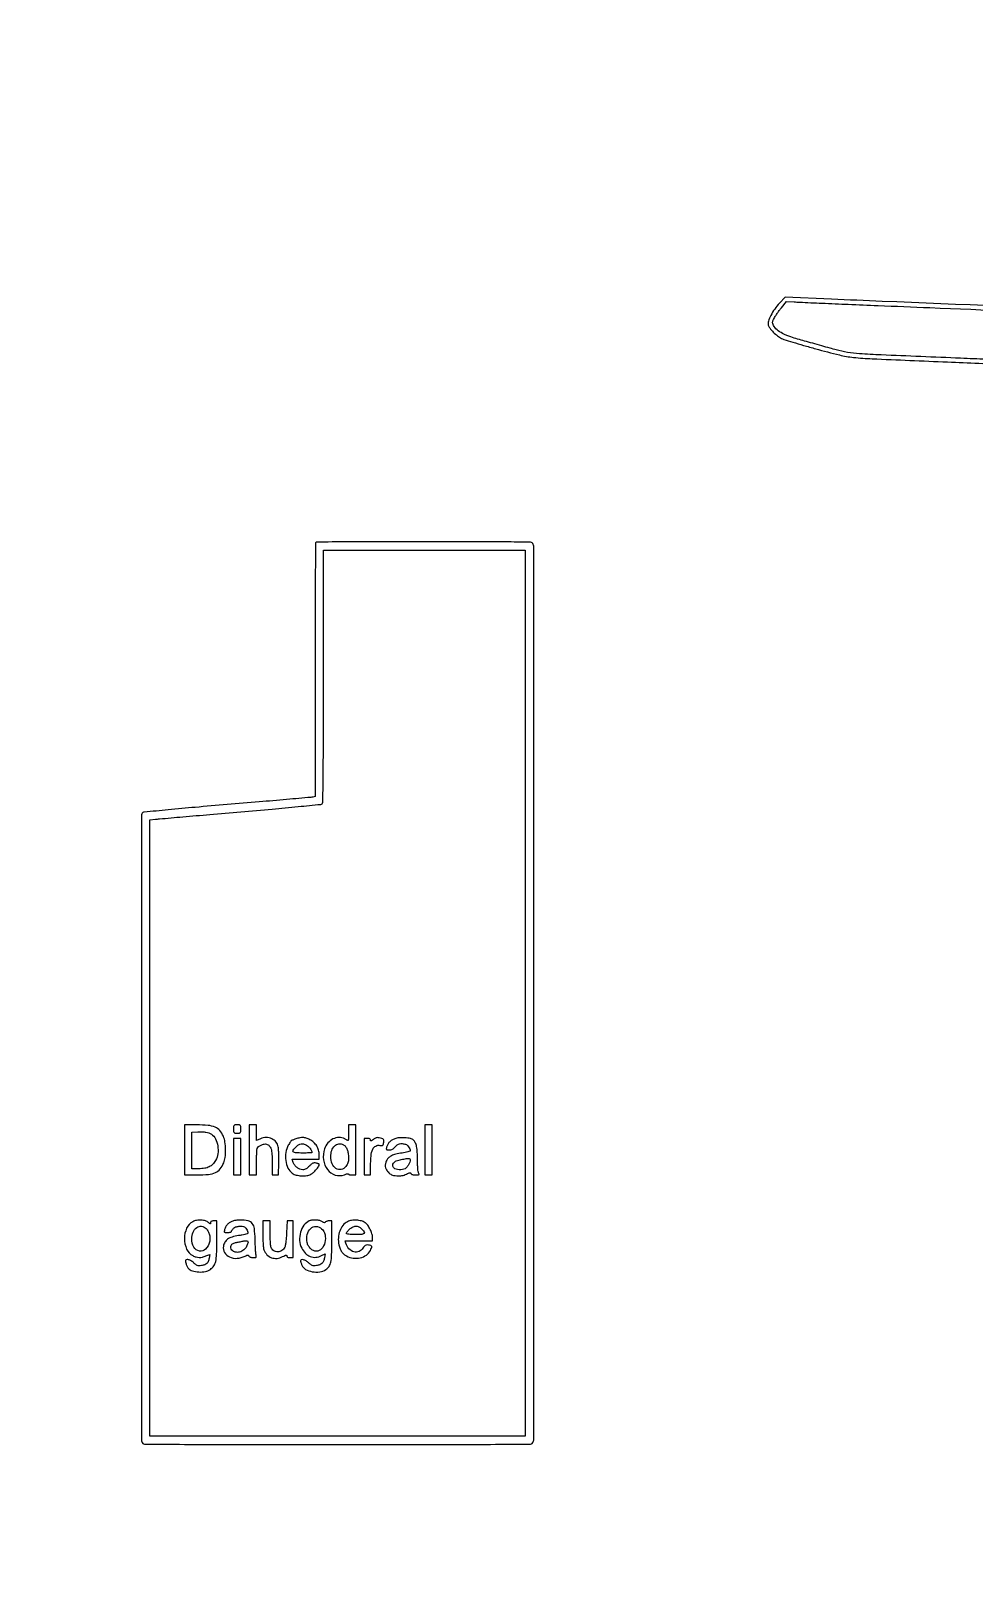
# Model space of a CAD drawing. Extents: x 56 to 1133, y 13 to 780.
# Drawn here: x 669.4 to 745.7, y 591.1 to 715.7 of the extents above; entities that cross this region are included whole.
import ezdxf

# ---------------------------------------------------------------- set-up
doc = ezdxf.new("R2010")
doc.units = 0
doc.header["$MEASUREMENT"] = 0

msp = doc.modelspace()

# ---------------------------------------------------------------- linework, layer by layer
for points in [[(1017.40694, 575.895877, -0.000001), (1070.584681, 576.252606, -0.000002), (1122.697079, 576.601864, -0.000762)], [(932.02633, 688.971428, 0.000018), (895.932329, 687.35495, 0.000001), (855.016472, 685.520999, 0.00389), (854.071752, 685.471285), (853.218205, 685.419706), (852.802752, 685.742593, 0.029501), (851.233334, 686.820198, 0.02615), (849.484859, 687.753762, 0.025463), (847.599187, 688.522758, 0.024437), (845.6193, 689.108069), (844.8579, 689.293248), (845.3232, 689.347002, -0.018391), (845.701455, 689.376656, -0.000011), (856.735476, 689.834143, -0.000142), (869.020101, 690.33973, -0.000086), (883.5201, 690.92987, 0.000031), (915.734638, 692.237406, 0.000116)], [(949.508039, 401.901185, -0.000001), (949.529232, 360.757398, -0.000095)], [(949.909968, 360.762414, -0.000001), (949.931161, 401.901185, -0.259795)], [(889.898022, 617.295255, 0.000005), (879.160027, 616.495422, 0.000006), (866.429746, 615.546889, 0.000005), (852.9372, 614.541247), (819.3087, 612.034449), (819.192828, 613.373002, -0.00437), (819.152603, 613.89027, -0.006866), (819.128034, 614.335397, -0.002433), (819.114091, 614.716819, -0.207157), (819.134968, 614.769568, -0.1794), (819.22083, 614.808985, -0.000001), (854.266873, 617.454773, -0.000007), (888.817591, 620.062598, -0.014541)], [(529.032925, 286.436984, -0.000002), (529.83462, 265.012438, -0.000004), (530.769888, 240.009811, -0.000003), (531.839084, 211.4154, 0.000001), (532.991169, 180.601107, 0.000001), (534.178651, 148.843697, 0.000001), (535.23949, 120.47627, 0.000003), (535.941746, 101.701946, 0.000115)], [(1130.14234, 577.288816, 0.000001), (1112.945079, 577.188951, 0.000111)], [(709.138363, 517.551959, 0.000072), (709.121796, 442.82444, 0.000019), (709.1172, 324.090018, -0.000009), (709.114218, 161.564965, -0.000147)], [(759.111602, 612.379794, -0.000109), (787.283956, 612.066652, -0.000003), (818.495633, 611.712747, -0.128867)], [(709.450724, 554.916273, 0.000002), (709.414274, 575.305401, 0.198447)], [(528.70788, 577.073614, 0.000003), (528.686579, 549.005158, 0.000159)], [(1130.319428, 549.297508, 0.000003), (1130.298148, 577.178284, 0.310328)], [(811.457516, 690.797751, -0.000023), (776.24206, 692.24018, -0.000005), (738.24719, 693.798592, -0.000834), (734.1588, 693.973153), (730.3941, 694.140183), (729.947101, 693.655141, 0.032409), (729.558968, 693.174984, 0.035191), (729.247763, 692.661262, 0.036994), (729.049923, 692.193787, 0.14406), (729.037418, 691.883259, 0.107636), (729.15435, 691.647456, 0.025561), (729.447177, 691.317539, 0.027255), (729.791803, 691.003321, 0.051929), (730.104922, 690.797721, 0.044378), (730.29711, 690.719046, 0.001733), (731.028562, 690.495674, 0.003069), (731.897792, 690.239329, 0.002161), (732.878339, 689.961271, 0.007965), (734.792783, 689.460041, 0.035192), (735.940857, 689.263224, 0.014039), (737.450205, 689.155349, 0.000452), (743.5494, 688.896771, -0.000147), (746.07001, 688.791446, -0.000139), (748.641527, 688.682521, -0.000138)], [(819.461704, 611.746638, -0.000005), (854.727234, 611.36384, -0.000007), (889.942947, 610.980699, -0.136758)], [(999.895262, 130.411957, -0.000016), (999.889323, 214.686923, -0.00001), (999.8874, 314.7966)], [(746.683635, 689.10623, 0.000198), (744.6069, 689.193208, -0.000241), (738.170263, 689.463343, -0.0062), (736.426563, 689.559038, -0.023287), (735.44276, 689.671471, -0.028541), (734.5395, 689.871015, 0.000396), (734.041662, 690.01078, 0.000161), (733.363893, 690.200245, 0.000159), (732.635121, 690.403465, 0.000203), (731.963034, 690.590353, -0.011394), (730.877895, 690.918431, -0.038113), (730.191457, 691.202664, -0.060035), (729.747157, 691.499306, -0.096531), (729.465358, 691.855207, -0.037818), (729.405598, 691.995904, -0.101146), (729.392143, 692.103472, -0.078836), (729.420716, 692.223075, -0.017065), (729.50881, 692.417214, -0.026664), (729.60041, 692.579665, -0.009126), (729.749742, 692.80513, -0.009042), (729.923909, 693.04841, -0.010324), (730.099426, 693.274536), (730.526556, 693.801972), (731.137128, 693.757579, 0.007062), (731.574548, 693.731981, 0.000216), (733.382486, 693.652563, 0.000426), (735.512932, 693.561721, 0.000295), (737.9235, 693.462415, -0.000067), (742.120369, 693.291438, -0.000004), (755.344491, 692.750828, -0.000006), (771.077143, 692.107377, -0.000004), (788.5566, 691.392139, 0.000009), (805.781147, 690.687491, 0.000013), (820.709668, 690.077432, 0.000004), (833.634119, 689.549731, 0.000378)], [(873.880478, 611.43081, -0.000126), (856.72339, 611.607522, -0.000113), (843.885248, 611.74588, -0.000188), (833.070889, 611.868944, -0.000002), (823.249833, 611.984443, -0.195857), (823.209278, 612.001522, -0.641151), (823.216169, 612.020117, -0.000002), (832.976516, 612.760134, -0.000205), (843.732125, 613.571132, -0.000123), (856.516777, 614.526706, 0.000032), (869.917437, 615.525876, 0.000038), (882.603858, 616.473561, 0.000033)], [(949.534419, 437.103757, -0.000003), (949.50785, 417.314747, -0.198562)], [(949.93135, 417.399347, -0.000003), (949.904781, 437.177782, -0.000198)], [(883.1394, 686.445843, 0.000014), (915.304651, 687.878093, 0.000063)], [(857.022983, 690.184946, 0.000007), (844.000706, 689.65054, 0.00449)], [(790.629002, 716.043032, -0.000001), (790.422038, 714.913582, -0.362074)], [(889.662207, 620.365286, 0.000005), (879.343089, 619.600119, 0.000095)], [(763.888676, 688.016028, 0.000012), (773.282863, 687.612654, 0.000028), (784.266682, 687.141919, 0.000019), (796.8051, 686.605755, -0.000025)], [(867.494661, 577.364799, 0.000005), (856.344487, 577.379916, 0.00021)], [(798.4125, 686.872431, -0.000019), (786.193766, 687.397675, -0.000026), (775.244526, 687.869327, -0.000016), (766.026051, 688.267197, -0.00033)], [(542.626754, 577.181304, 0.000008), (528.894017, 577.250086, 0.173964)], [(528.669582, 509.78548, 0.000029), (528.6654, 436.649492)], [(761.063896, 615.708095, -0.000032), (751.409914, 615.812376, -0.001724)], [(1124.783934, 145.734891, -0.000006), (1126.038574, 179.384269, -0.000006), (1127.294472, 213.046277)]]:
    msp.add_lwpolyline(points, format="xyb")
for points in [[(692.4228, 674.2902, 0.197449), (692.399607, 674.23465, 0.000041), (692.382967, 671.235556, 0.000852), (692.370456, 667.909886, 0.000515), (692.3664, 663.970612), (692.3664, 653.707424), (692.17605, 653.668456, -0.028547), (692.02411, 653.646292, -0.000088), (690.065941, 653.474321, -0.000506), (687.852021, 653.282537, -0.000316), (685.26, 653.062293, 0.001018), (682.673817, 652.838888, 0.001657), (680.47891, 652.637446, 0.000202), (678.524497, 652.450746, 0.142837), (678.42855, 652.412491, 0.230853), (678.315392, 652.180544, 0.000013), (678.312655, 626.895547, 0.000014), (678.311277, 601.62664, 0.198919), (678.42432, 601.35372, 0.197012), (678.562352, 601.295953, 0.000218), (681.809103, 601.273624, 0.001331), (686.311861, 601.256604, 0.00028), (694.1853, 601.2522, 0.00028), (702.058739, 601.256604, 0.001331), (706.561497, 601.273624, 0.000218), (709.808248, 601.295953, 0.197012), (709.94628, 601.35372, 0.198906), (710.056793, 601.620513, 0.000007), (710.057271, 637.7994, 0.000007), (710.056793, 673.978287, 0.198906), (709.94628, 674.24508, 0.195215), (709.812104, 674.30178, 0.00067), (708.015192, 674.324955, 0.002371), (705.497674, 674.34211, 0.000518), (701.16198, 674.3466, 0.000608), (697.828714, 674.342544, 0.001005), (695.013199, 674.330033, 0.000058), (692.478237, 674.31338, 0.197176)], [(709.371, 637.7994), (709.371, 601.929), (694.1853, 601.929), (678.9996, 601.929), (678.9996, 626.876252), (678.9996, 651.823504), (679.44375, 651.875219, -0.007035), (679.775882, 651.909162, -0.000113), (681.657104, 652.074285, -0.000296), (683.844398, 652.264472, -0.000196), (686.35487, 652.48027, 0.00112), (688.901068, 652.703878, 0.001985), (690.999333, 652.901288, 0.000292), (692.82786, 653.081725, 0.149545), (692.93252, 653.125462, 0.219544), (692.998151, 653.262782, 0.000721), (693.021631, 655.192276, 0.002295), (693.039011, 658.024555, 0.000387), (693.0432, 663.443559), (693.0432, 673.6698), (701.2071, 673.6698), (709.371, 673.6698)], [(681.7914, 625.1094), (681.7914, 623.079), (682.82775, 623.080858, 0.022801), (683.743517, 623.124285, 0.083517), (684.302922, 623.272875, 0.117208), (684.679228, 623.564701, 0.069209), (684.972875, 624.054996, 0.072569), (685.091288, 624.506397, 0.030855), (685.122587, 625.132252, 0.030868), (685.076558, 625.757911, 0.07169), (684.947624, 626.2092, 0.072509), (684.65272, 626.673176, 0.114208), (684.273703, 626.950928, 0.079138), (683.709732, 627.093156, 0.021342), (682.78545, 627.136087), (681.7914, 627.1398)], [(685.7676, 626.8014, 0.01583), (685.774354, 626.588121, 0.165362), (685.807256, 626.508321, 0.192545), (685.879692, 626.471387, 0.022778), (686.0637, 626.463, 0.022778), (686.247708, 626.471387, 0.192545), (686.320144, 626.508321, 0.165362), (686.353046, 626.588121, 0.01583), (686.3598, 626.8014, 0.01583), (686.353046, 627.014679, 0.165362), (686.320144, 627.094479, 0.192545), (686.247708, 627.131413, 0.022778), (686.0637, 627.1398, 0.022778), (685.879692, 627.131413, 0.192545), (685.807256, 627.094479, 0.165362), (685.774354, 627.014679, 0.01583)], [(687.0366, 625.1094), (687.0366, 623.079), (687.3327, 623.079), (687.6288, 623.079), (687.6288, 624.087281, -0.00483), (687.632628, 624.483484, -0.006634), (687.644237, 624.839608, -0.004435), (687.66054, 625.137205, -0.075848), (687.681352, 625.23251, -0.139488), (687.788846, 625.375807, -0.055091), (688.00216, 625.503658, -0.054733), (688.243501, 625.583774, -0.114766), (688.440073, 625.580359, -0.15336), (688.65914, 625.445972, -0.106517), (688.800355, 625.189894, -0.058007), (688.876681, 624.760326, -0.014991), (688.8978, 624.056101), (688.8978, 623.079), (689.146478, 623.079), (689.395157, 623.079), (689.421428, 624.07305, 0.005947), (689.427265, 624.474765, 0.006755), (689.423079, 624.859778, 0.006194), (689.411064, 625.186366, 0.036985), (689.390155, 625.355373, 0.119937), (689.206971, 625.748795, 0.118314), (688.862699, 626.016408, 0.110798), (688.414859, 626.109307, 0.095191), (687.943024, 626.010725), (687.6288, 625.879434), (687.6288, 626.509617), (687.6288, 627.1398), (687.3327, 627.1398), (687.0366, 627.1398)], [(695.0736, 626.5053, -0.00482), (695.071255, 626.262006, -0.008025), (695.064015, 626.057184, -0.002569), (695.054172, 625.883212, -0.396268), (695.04097, 625.8708, -0.103742), (695.019252, 625.875355, -0.004339), (694.946744, 625.907924, -0.007338), (694.86123, 625.94876, -0.005133), (694.76602, 625.997179, 0.123587), (694.300333, 626.108577, 0.111289), (693.817045, 625.993993, 0.10387), (693.404164, 625.672589, 0.095072), (693.139519, 625.202526, 0.112071), (693.049094, 624.301123, 0.132938), (693.37155, 623.511179, 0.156894), (693.998672, 623.07505, 0.169266), (694.741089, 623.103974, -0.019156), (694.868644, 623.14852, -0.03505), (694.975925, 623.173369, -0.04509), (695.052353, 623.178529, -0.40758), (695.0736, 623.156794, 0.28929), (695.092589, 623.126721, 0.0469), (695.160579, 623.101852, 0.039439), (695.25623, 623.084636, 0.024818), (695.3697, 623.079), (695.6658, 623.079), (695.6658, 625.1094), (695.6658, 627.1398), (695.3697, 627.1398), (695.0736, 627.1398)], [(683.976886, 626.378267, -0.135205), (684.305691, 626.01168, -0.076065), (684.48967, 625.438325, -0.072339), (684.498717, 624.803076, -0.095374), (684.31671, 624.254509, -0.064631), (684.086007, 623.9444, -0.086668), (683.803245, 623.738582, -0.07586), (683.438021, 623.623655, -0.038378), (682.95597, 623.5866), (682.3836, 623.5866), (682.3836, 625.062878), (682.3836, 626.539156), (682.87005, 626.564528, -0.015882), (683.256052, 626.572384, -0.038847), (683.538911, 626.547124, -0.050255), (683.766915, 626.484723, -0.050875)], [(690.8013, 625.99526, -0.001237), (690.670324, 625.94844, -0.001923), (690.55714, 625.908785, -0.000546), (690.458478, 625.874764, -0.064753), (690.445316, 625.872074, 0.237278), (690.434789, 625.865789, 0.001172), (690.366616, 625.758072, 0.00491), (690.289862, 625.633471, 0.003047), (690.202091, 625.485772, 0.092815), (689.993281, 624.904717, 0.075481), (689.987175, 624.242098, 0.078851), (690.174054, 623.635472, 0.12147), (690.525213, 623.21684, 0.097334), (690.828747, 623.075049, 0.047624), (691.252792, 623.011924, 0.047365), (691.687637, 623.030224, 0.08564), (692.026314, 623.137808, 0.066013), (692.232607, 623.282075, 0.029642), (692.463139, 623.520095, 0.026413), (692.655755, 623.769647, 0.152292), (692.7048, 623.926936, 0.262134), (692.689623, 623.953896, 0.033483), (692.628349, 623.98567, 0.032183), (692.544258, 624.016091, 0.021346), (692.444542, 624.040502, 0.05122), (692.295354, 624.054724, 0.104572), (692.180985, 624.029666, 0.078152), (692.066104, 623.954389, 0.019656), (691.905803, 623.797277, -0.026653), (691.76332, 623.661482, -0.050394), (691.633148, 623.57101, -0.060911), (691.50609, 623.519523, -0.065928), (691.37377, 623.502, -0.09252), (691.139536, 623.545717, -0.071487), (690.912645, 623.673156, -0.069239), (690.724321, 623.86427, -0.076237), (690.602654, 624.093691), (690.514002, 624.348), (691.609401, 624.348), (692.7048, 624.348), (692.703408, 624.70755, 0.068993), (692.650093, 625.081453, 0.0685), (692.497032, 625.427736, 0.06855), (692.25623, 625.719578, 0.069264), (691.946276, 625.93425, 0.034641), (691.643488, 626.061616, 0.069031), (691.388704, 626.110901, 0.067694), (691.126883, 626.089397, 0.032176)], [(691.677331, 625.496445, -0.077461), (691.821287, 625.391073, -0.039699), (691.966615, 625.220261, -0.039349), (692.078644, 625.036281, -0.117611), (692.1126, 624.893919, -0.396709), (692.097996, 624.87841, -0.002462), (691.888939, 624.866856, -0.007854), (691.643153, 624.858354, -0.004717), (691.3512, 624.8556, -0.012817), (690.785993, 624.870091, -0.185622), (690.606221, 624.950012, -0.372252), (690.595976, 625.090724, -0.036356), (690.837092, 625.369708, -0.053773), (691.03806, 625.531544, -0.105592), (691.229307, 625.603554, -0.104778), (691.434293, 625.591428, -0.05239)], [(694.655286, 625.529892, -0.109696), (694.827651, 625.381765, -0.065435), (694.960646, 625.144936, -0.055447), (695.045359, 624.839106, -0.03988), (695.0736, 624.485592, -0.0201), (695.063596, 624.236848, -0.053461), (695.030555, 624.062423, -0.063216), (694.965274, 623.916355, -0.038256), (694.85458, 623.762291, -0.16385), (694.468801, 623.527634, -0.204136), (694.059806, 623.602513, -0.153467), (693.746165, 623.98845, -0.094748), (693.6354, 624.567725, -0.082761), (693.717837, 625.062355, -0.121649), (693.955477, 625.431155, -0.154374), (694.292017, 625.593704, -0.160103)], [(697.081515, 625.955872, -0.011057), (696.956118, 625.861647, -0.103848), (696.894749, 625.834584, -0.349323), (696.862643, 625.850641, -0.109154), (696.8502, 625.90696, 0.138258), (696.83363, 625.965738, 0.135427), (696.788702, 626.007763, 0.087976), (696.71095, 626.032439, 0.032965), (696.5964, 626.04), (696.3426, 626.04), (696.3426, 624.5595), (696.3426, 623.079), (696.5964, 623.079), (696.8502, 623.079), (696.853884, 623.77695, -0.022238), (696.89674, 624.637703, -0.081604), (697.034997, 625.163636, -0.162661), (697.274331, 625.424487, -0.177656), (697.612959, 625.477138, 0.031394), (697.74959, 625.458632, 0.152868), (697.824707, 625.476341, 0.162302), (697.873818, 625.533008, 0.036611), (697.914364, 625.655731, 0.064218), (697.93498, 625.830159, 0.168937), (697.892938, 625.947023, 0.137089), (697.779572, 626.027662, 0.037118), (697.565321, 626.087326, 0.048237), (697.434197, 626.100614, 0.067578), (697.317612, 626.08533, 0.063454), (697.20402, 626.038367, 0.036951)], [(698.819317, 626.017584, 0.048866), (698.580469, 625.89822, 0.058737), (698.385081, 625.740721, 0.06287), (698.242093, 625.552412, 0.071217), (698.157663, 625.34205, 0.026198), (698.131422, 625.203438, 0.221738), (698.149793, 625.144405, 0.191373), (698.208898, 625.115525, 0.019086), (698.36929, 625.1094, 0.053352), (698.506077, 625.124037, 0.067971), (698.625189, 625.167373, 0.061674), (698.736736, 625.244982, 0.035073), (698.851282, 625.3632, -0.065759), (699.019714, 625.516981, -0.09336), (699.204247, 625.599932, -0.082869), (699.422805, 625.615457, -0.041959), (699.695137, 625.566375, -0.125355), (699.816242, 625.49838, -0.051041), (699.94, 625.353754, -0.050753), (700.034236, 625.183041, -0.101085), (700.065, 625.032426, -0.329563), (700.041934, 625.001232, -0.009343), (699.872403, 624.952722, -0.015534), (699.660697, 624.903388, -0.009617), (699.40935, 624.858003, 0.017583), (698.891773, 624.756006, 0.053444), (698.553735, 624.637751, 0.07838), (698.32528, 624.481541, 0.08454), (698.162932, 624.266169, 0.05608), (698.062739, 624.004132, 0.092854), (698.046703, 623.768637, 0.094197), (698.116908, 623.54566, 0.059155), (698.274188, 623.321124, 0.035102), (698.419884, 623.179448, 0.073037), (698.554208, 623.096089, 0.062897), (698.719578, 623.047824, 0.020604), (698.972138, 623.018102, 0.021631), (699.208774, 623.010365, 0.039689), (699.400756, 623.027672, 0.043871), (699.574195, 623.073241, 0.034132), (699.752898, 623.151518, -0.011887), (699.928298, 623.237835, -0.076236), (700.02308, 623.26523, -0.18751), (700.081345, 623.250878, -0.149129), (700.121499, 623.199405, 0.159064), (700.162636, 623.14873, 0.066461), (700.243159, 623.110753, 0.050016), (700.356931, 623.08674, 0.027023), (700.500028, 623.079, 0.01004), (700.698042, 623.082976, 0.138164), (700.76566, 623.104991, 0.326233), (700.782251, 623.150335, 0.052916), (700.744777, 623.242638, -0.092125), (700.710412, 623.350787, -0.009795), (700.682787, 623.614567, -0.011818), (700.663311, 623.932822, -0.009236), (700.656728, 624.278988, 0.013369), (700.639086, 624.925584, 0.037062), (700.581002, 625.376508, 0.054462), (700.478935, 625.694037, 0.104227), (700.322411, 625.909832, 0.135715), (700.085057, 626.029143, 0.031119), (699.636076, 626.08957, 0.032984), (699.164317, 626.092221, 0.076516)], [(700.065, 624.301499, -0.094998), (700.031157, 624.124981, -0.038042), (699.922612, 623.903063, -0.037974), (699.782315, 623.700981, -0.099483), (699.646686, 623.589108, -0.086193), (699.435888, 623.519384, -0.049817), (699.168379, 623.506555, -0.050503), (698.916564, 623.545271, -0.133771), (698.759743, 623.634943, -0.154396), (698.64977, 623.846685, -0.221422), (698.703933, 624.047733, -0.126599), (698.941728, 624.217485, -0.044951), (699.346608, 624.333151, -0.006356), (699.750749, 624.404904, -0.051805), (699.937856, 624.416047, -0.166111), (700.028312, 624.380624, -0.220559)], [(682.472811, 619.297835, 0.168159), (681.974804, 618.768536, 0.105477), (681.794507, 617.929102, 0.105225), (681.972377, 617.087516, 0.166659), (682.468989, 616.552561, 0.049947), (682.731065, 616.44408, 0.066318), (682.985482, 616.402969, 0.063829), (683.249226, 616.429357, 0.042168), (683.53954, 616.522831), (683.844046, 616.650061), (683.79346, 616.338339, -0.050172), (683.724315, 616.079597, -0.11338), (683.612605, 615.911737, -0.110446), (683.436733, 615.806837, -0.046152), (683.166186, 615.744752, -0.030174), (682.970052, 615.730408, -0.08838), (682.836828, 615.752404, -0.082142), (682.713944, 615.820151, -0.023746), (682.549799, 615.962741, 0.032485), (682.426736, 616.06593, 0.033828), (682.292938, 616.150787, 0.036382), (682.165601, 616.208393, 0.088255), (682.064378, 616.2264, 0.038132), (681.946376, 616.217388, 0.227412), (681.896801, 616.183495, 0.163513), (681.883018, 616.115416, 0.018248), (681.90873, 615.957001, 0.032249), (681.939329, 615.842834, 0.02467), (681.986769, 615.722553, 0.025209), (682.042664, 615.613976, 0.052484), (682.098735, 615.537186, 0.134339), (682.435996, 615.32189, 0.061536), (682.953844, 615.228643, 0.060716), (683.491417, 615.264198, 0.111737), (683.891552, 615.438051, 0.083855), (684.172887, 615.727577, 0.096149), (684.327149, 616.080548, 0.047838), (684.397382, 616.640792, 0.007256), (684.413869, 617.77035), (684.414, 619.3566), (684.1602, 619.3566, 0.032345), (684.042825, 619.348999, 0.093971), (683.965889, 619.323782, 0.144075), (683.922354, 619.279819, 0.124212), (683.9064, 619.216588, -0.036551), (683.9009, 619.141446, -0.392993), (683.879107, 619.123976, -0.158256), (683.839805, 619.139996, -0.00865), (683.738057, 619.228924, 0.116887), (683.499816, 619.359958, 0.053982), (683.148685, 619.417441, 0.052733), (682.777062, 619.398488, 0.081762)], [(685.6407, 619.322547, 0.046904), (685.423796, 619.201383, 0.059342), (685.251509, 619.049753, 0.062165), (685.125619, 618.868232, 0.059476), (685.04592, 618.65865, 0.027972), (685.019007, 618.517684, 0.241657), (685.039778, 618.459246, 0.176319), (685.104619, 618.431371, 0.014242), (685.293129, 618.426, 0.0262), (685.410106, 618.432134, 0.041416), (685.508727, 618.450851, 0.050316), (685.578393, 618.477944, 0.281974), (685.5984, 618.5106, -0.120635), (685.609018, 618.55397, -0.026952), (685.648103, 618.620051, -0.026473), (685.702832, 618.693415, -0.022886), (685.7676, 618.7644, -0.11809), (685.940325, 618.870371, -0.049856), (686.207873, 618.928961, -0.049877), (686.479644, 618.933386, -0.127012), (686.664385, 618.868855, -0.093795), (686.76462, 618.770531, -0.039416), (686.860355, 618.606832, -0.036321), (686.926413, 618.440374, -0.218048), (686.91516, 618.350235, -0.188645), (686.871586, 618.317499, -0.007931), (686.680709, 618.26763, -0.01273), (686.447665, 618.216928, -0.008611), (686.179749, 618.170512, 0.032309), (685.644819, 618.051497, 0.082412), (685.287841, 617.87995, 0.110018), (685.066712, 617.637393, 0.090858), (684.950158, 617.306688, 0.172788), (685.044541, 616.801143, 0.155219), (685.440933, 616.442065, 0.125334), (686.048905, 616.33225, 0.098333), (686.697434, 616.509437, -0.012823), (686.846796, 616.579225, -0.096122), (686.922693, 616.59618, -0.21237), (686.970845, 616.576366, -0.099195), (687.007668, 616.518169, 0.148537), (687.04666, 616.468067, 0.066746), (687.121314, 616.429082, 0.053137), (687.223445, 616.403895, 0.033917), (687.345585, 616.3956, 0.017282), (687.527227, 616.40188, 0.198593), (687.589924, 616.433038, 0.208843), (687.610582, 616.498488, 0.019296), (687.585524, 616.67055, -0.026874), (687.564539, 616.831726, -0.004462), (687.543647, 617.143958, -0.004885), (687.525926, 617.511968, -0.004307), (687.514502, 617.896053, 0.024819), (687.455018, 618.735442, 0.136446), (687.283438, 619.150974, 0.177195), (686.947454, 619.360328, 0.048634), (686.3175, 619.429456, 0.023357), (686.136944, 619.423206, 0.018843), (685.944202, 619.400164, 0.019236), (685.76762, 619.365262, 0.045553)], [(688.1364, 618.304607, 0.00786), (688.143007, 617.88436, 0.009597), (688.162907, 617.491679, 0.008301), (688.191349, 617.163414, 0.064878), (688.226635, 617.014457, 0.101099), (688.473031, 616.624654, 0.115611), (688.84233, 616.385127, 0.113218), (689.285947, 616.331764, 0.093956), (689.742215, 616.469474, -0.009758), (689.924172, 616.559844, -0.072787), (690.016218, 616.587929, -0.24849), (690.062333, 616.571808, -0.189052), (690.0822, 616.521142, 0.15536), (690.09941, 616.467093, 0.124367), (690.146108, 616.427212, 0.081268), (690.22478, 616.403119, 0.033762), (690.336, 616.3956), (690.5898, 616.3956), (690.5898, 617.8761), (690.5898, 619.3566), (690.3478, 619.3566), (690.105801, 619.3566), (690.061861, 618.40485, -0.009131), (690.037289, 618.023817, -0.010913), (689.999769, 617.666015, -0.009747), (689.955867, 617.367049, -0.067786), (689.912186, 617.226168, -0.142773), (689.682901, 616.964562, -0.13754), (689.345517, 616.862355, -0.145493), (689.018199, 616.9523, -0.164034), (688.811683, 617.20329, -0.065125), (688.779192, 617.340047, -0.008312), (688.753006, 617.641795, -0.009616), (688.734683, 618.002791, -0.00787), (688.7286, 618.389207), (688.7286, 619.3566), (688.4325, 619.3566), (688.1364, 619.3566)], [(691.9011, 619.360028, 0.136482), (691.465133, 619.017591, 0.090863), (691.185683, 618.442708, 0.08547), (691.117833, 617.771292, 0.099823), (691.28775, 617.154459, 0.077027), (691.592613, 616.72881, 0.108582), (691.98191, 616.474202, 0.115025), (692.424652, 616.414591, 0.094347), (692.884045, 616.548356), (693.183667, 616.701111), (693.123278, 616.370872, -0.048038), (693.045715, 616.09792, -0.108442), (692.926948, 615.920118, -0.109308), (692.745315, 615.809234, -0.049293), (692.472186, 615.744752, -0.030174), (692.276052, 615.730408, -0.08838), (692.142828, 615.752404, -0.082142), (692.019944, 615.820151, -0.023746), (691.855799, 615.962741, 0.058191), (691.647635, 616.119834, 0.068671), (691.419859, 616.214288, 0.111261), (691.249155, 616.220156, 0.360374), (691.182, 616.139083, 0.066673), (691.188706, 616.089016, 0.010701), (691.216746, 615.994256, 0.011668), (691.254999, 615.883458, 0.010003), (691.300285, 615.76867, 0.169749), (691.594627, 615.441134, 0.081808), (692.133529, 615.251003, 0.076881), (692.74292, 615.237312, 0.112735), (693.243619, 615.423219, 0.105364), (693.496354, 615.678287, 0.092292), (693.63813, 616.026371, 0.043868), (693.704385, 616.599734, 0.006842), (693.72, 617.740836), (693.72, 619.3566), (693.47325, 619.3566, 0.038141), (693.376346, 619.349197, 0.047994), (693.289142, 619.327078, 0.055812), (693.22313, 619.294715, 0.172096), (693.193, 619.256101, -0.180325), (693.16444, 619.220679, -0.179843), (693.119625, 619.212545, -0.086167), (693.052476, 619.236924, -0.022715), (692.955626, 619.298401, 0.096963), (692.752251, 619.38866, 0.041522), (692.456657, 619.430729, 0.041273), (692.148251, 619.423287, 0.0721)], [(694.990686, 619.297835, 0.103258), (694.619936, 618.995352, 0.081633), (694.363194, 618.544608, 0.075462), (694.250586, 618.00089, 0.068757), (694.298506, 617.429828, 0.035356), (694.393504, 617.113441, 0.056576), (694.522469, 616.862923, 0.063762), (694.690958, 616.66918, 0.062682), (694.903739, 616.522842, 0.085629), (695.458837, 616.347225, 0.091127), (696.028177, 616.373538, 0.098436), (696.516329, 616.593983, 0.120234), (696.842422, 616.972553, 0.009846), (696.936794, 617.166899, 0.082112), (696.962656, 617.260889, 0.211147), (696.944205, 617.318187, 0.119737), (696.883157, 617.360379, 0.062488), (696.680253, 617.410376, 0.105547), (696.50656, 617.394081, 0.111779), (696.361413, 617.309721, 0.076244), (696.242528, 617.159502, -0.165783), (695.925711, 616.878858, -0.171194), (695.508122, 616.854924, -0.142858), (695.110898, 617.107099, -0.110497), (694.863371, 617.55885), (694.808398, 617.7492), (695.913899, 617.7492), (697.0194, 617.7492), (697.0194, 618.027374, 0.079553), (696.971986, 618.323489, 0.039017), (696.824445, 618.676843, 0.039007), (696.623405, 619.003641, 0.078108), (696.409558, 619.217496, 0.092994), (696.116125, 619.357098, 0.050555), (695.720496, 619.419965, 0.050208), (695.315028, 619.402206, 0.083809)], [(683.555273, 618.735647, -0.066601), (683.718706, 618.507292, -0.061202), (683.822097, 618.237469, -0.059534), (683.85896, 617.943495, -0.056769), (683.826629, 617.64417, -0.142092), (683.512741, 617.074095, -0.248162), (683.010311, 616.919392, -0.22318), (682.556386, 617.248248, -0.126841), (682.3836, 617.9184, -0.098414), (682.490455, 618.456026, -0.143308), (682.791354, 618.830358, -0.187353), (683.18443, 618.925983, -0.1729)], [(692.898389, 618.73129, -0.156203), (693.1712, 618.247534, -0.109211), (693.162386, 617.616938, -0.121942), (692.896154, 617.098256, -0.216776), (692.467393, 616.9032, -0.112604), (692.229003, 616.957577, -0.079306), (692.002302, 617.114947, -0.074815), (691.824473, 617.345808, -0.080564), (691.728042, 617.61311, -0.102094), (691.739633, 618.255619, -0.147728), (692.017384, 618.746564, -0.200223), (692.451635, 618.913689, -0.18186)], [(696.134945, 618.725945, -0.045213), (696.339735, 618.480345, -0.374457), (696.32477, 618.34719, -0.173312), (696.14497, 618.271368, -0.013966), (695.6235, 618.2568, -0.00909), (695.316804, 618.262376, -0.02242), (695.092484, 618.28063, -0.023285), (694.936547, 618.307813, -0.35139), (694.9044, 618.347908, -0.138418), (694.918361, 618.397371, -0.020229), (694.977042, 618.484895, -0.021581), (695.057002, 618.584948, -0.017004), (695.151692, 618.686308, -0.076366), (695.39538, 618.865092, -0.110506), (695.652489, 618.933601, -0.116235), (695.904734, 618.884791, -0.090957)], [(686.826581, 617.298971, -0.112863), (686.598754, 617.010123, -0.10587), (686.262927, 616.840703, -0.11622), (685.912567, 616.831987, -0.158483), (685.640389, 616.988144, -0.135975), (685.542759, 617.182614, -0.17839), (685.573797, 617.37731, -0.143969), (685.735399, 617.535166, -0.082023), (685.996357, 617.62281, 0.003609), (686.140809, 617.647243, 0.002236), (686.310144, 617.677925, 0.002242), (686.477084, 617.70972, 0.00404), (686.6136, 617.737502, -0.051529), (686.832295, 617.760745, -0.287985), (686.927803, 617.701148, -0.199048), (686.935813, 617.565895, -0.027323)]]:
    msp.add_lwpolyline(points, format="xyb", close=True)
for points in [[(701.2494, 625.1094), (701.2494, 623.079), (701.5455, 623.079), (701.8416, 623.079), (701.8416, 625.1094), (701.8416, 627.1398), (701.5455, 627.1398), (701.2494, 627.1398)], [(685.7676, 624.5595), (685.7676, 623.079), (686.0637, 623.079), (686.3598, 623.079), (686.3598, 624.5595), (686.3598, 626.04), (686.0637, 626.04), (685.7676, 626.04)]]:
    msp.add_lwpolyline(points, close=True)

doc.saveas('drawing.dxf')
